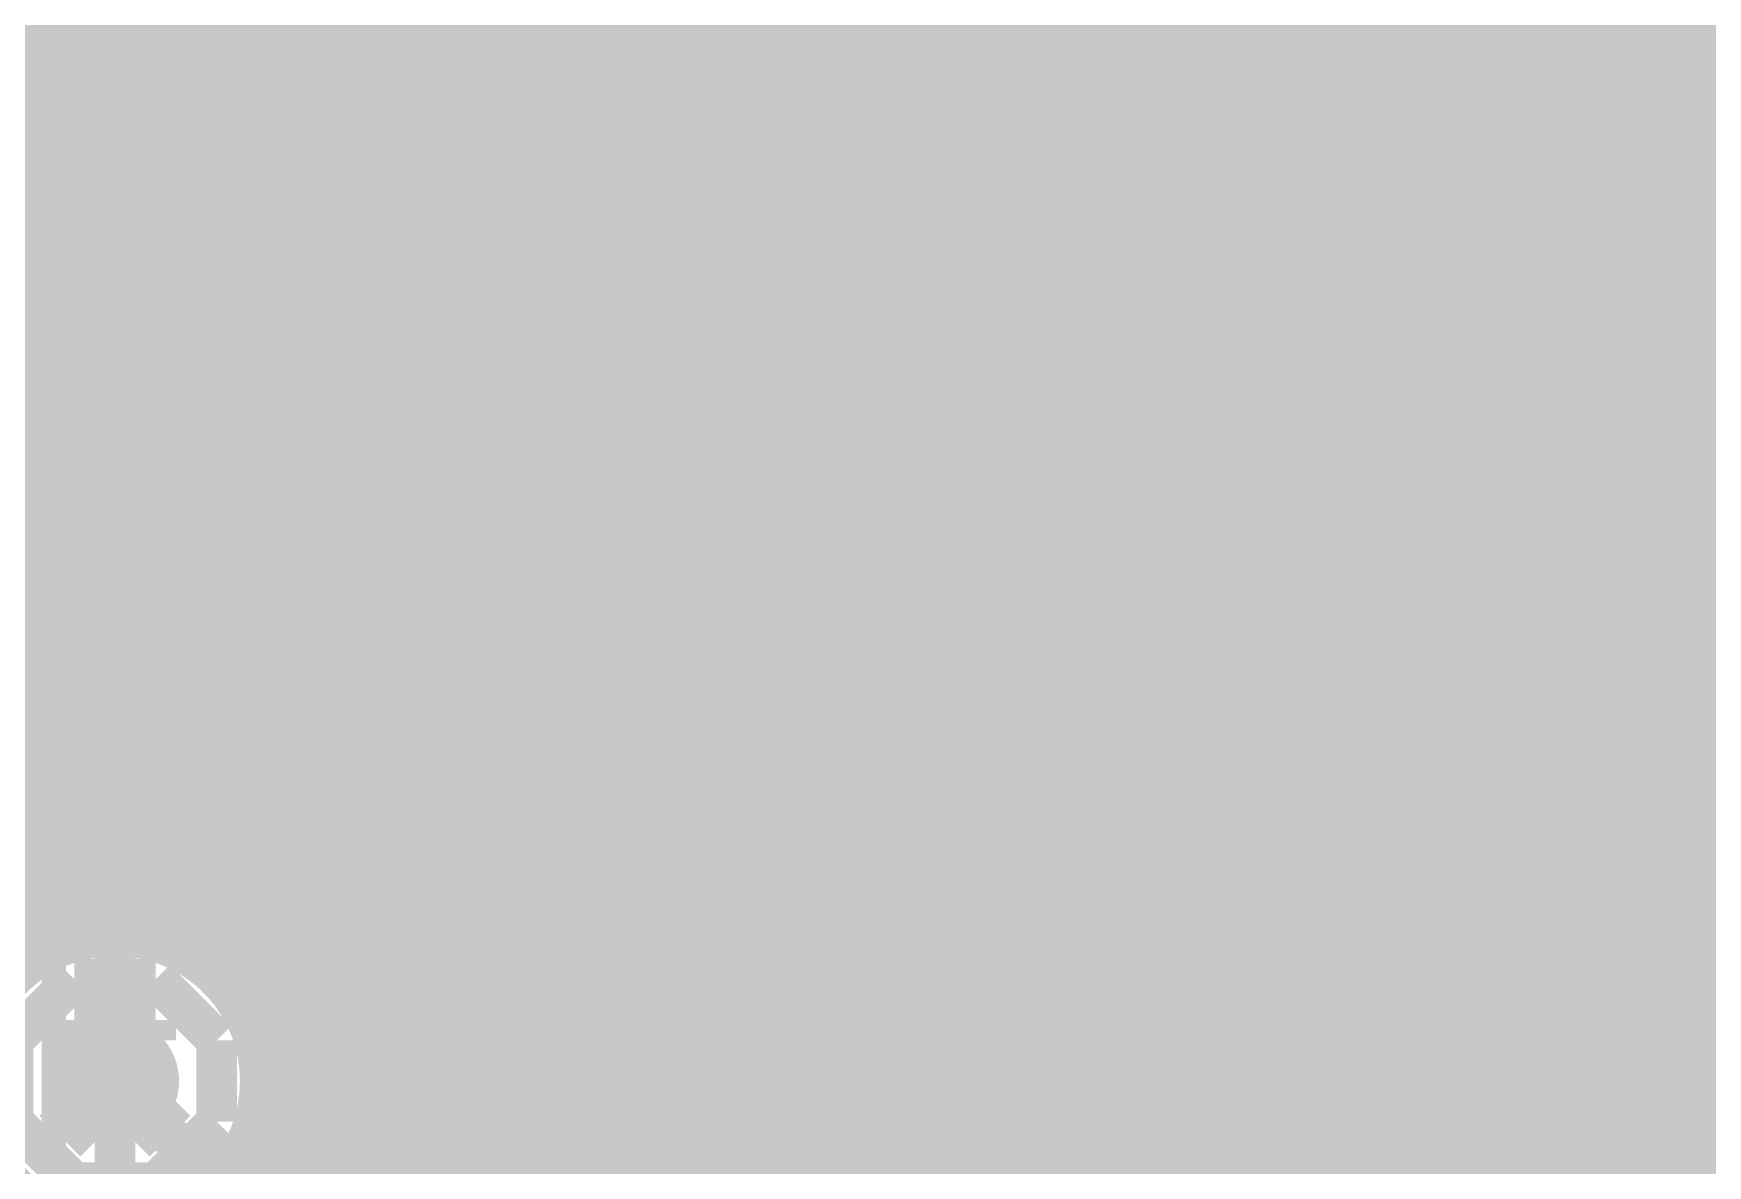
# Model space of a CAD drawing. Extents: x -5 to 157, y -120 to 103.
# Drawn here: x 105.41 to 115.85, y 45.7 to 52.76 of the extents above; entities that cross this region are included whole.
import ezdxf

# ---------------------------------------------------------------- set-up
doc = ezdxf.new("R2010")
doc.units = 0
doc.header["$MEASUREMENT"] = 0
doc.layers.get('0').update_dxf_attribs({"linetype": 'CONTINUOUS'})
for name, color, linetype in [('22-304-2_BOT', 7, 'CONTINUOUS'), ('22-304-2_DRD', 7, 'CONTINUOUS'), ('22-304-2_DRL', 2, 'CONTINUOUS'), ('22-304-2_IN1', 4, 'CONTINUOUS'), ('22-304-2_IN2', 3, 'CONTINUOUS'), ('22-304-2_SMB', 5, 'CONTINUOUS'), ('22-304-2_SPB', 14, 'CONTINUOUS'), ('22-304-2_SSB', 12, 'CONTINUOUS'), ('22-304-2_SST', 11, 'CONTINUOUS'), ('22-304-2_TOP', 13, 'CONTINUOUS'), ('THRUHOLE_TAP', 7, 'CONTINUOUS')]:
    doc.layers.add(name, color=color, linetype=linetype)

# ---------------------------------------------------------------- blocks, each defined once
blk = doc.blocks.new('RECTANGLE_3')
blk.add_solid([(0.4826, 0.4064), (0.4826, -0.4064), (-0.4826, 0.4064), (-0.4826, -0.4064)])
blk = doc.blocks.new('RECTANGLE_31')
blk.add_solid([(0.9017, 0.508), (0.9017, -0.508), (-0.9017, 0.508), (-0.9017, -0.508)])
blk = doc.blocks.new('RECTANGLE_32')
blk.add_solid([(0.44958, 0.65024), (0.44958, -0.65024), (-0.44958, 0.65024), (-0.44958, -0.65024)])
blk = doc.blocks.new('ROUND_39')
at = {"const_width": 0.40005}
blk.add_lwpolyline([(-0.200024, 0, 1), (0.200024, 0, 1)], format="xyb", close=True, dxfattribs=at)
blk = doc.blocks.new('ROUND_88')
at = {"const_width": 0.10033}
blk.add_lwpolyline([(-0.050164, 0, 1), (0.050164, 0, 1)], format="xyb", close=True, dxfattribs=at)
blk = doc.blocks.new('ROUND_42')
at = {"const_width": 0.40005}
blk.add_lwpolyline([(-0.200024, 0, 1), (0.200024, 0, 1)], format="xyb", close=True, dxfattribs=at)
blk = doc.blocks.new('ROUND_80')
at = {"const_width": 0.10033}
blk.add_lwpolyline([(-0.050164, 0, 1), (0.050164, 0, 1)], format="xyb", close=True, dxfattribs=at)

msp = doc.modelspace()

# ---------------------------------------------------------------- linework, layer by layer
at = {"layer": '22-304-2_BOT'}
for points, const_width in [([(105.8672, 61.55944), (105.8672, 47.13478)], 0.254), ([(105.6386, 61.41974), (105.6386, 47.0916)], 0.254), ([(105.41, 61.35624), (105.41, 47.7774)], 0.254), ([(106.0958, 57.83072), (106.0958, 52.65928)], 0.254), ([(106.3244, 57.62752), (106.3244, 52.86248)], 0.254), ([(110.2106, 55.89016), (110.2106, 52.10302)], 0.254), ([(110.4392, 55.87746), (110.4392, 51.87442)], 0.254), ([(110.6678, 55.87746), (110.6678, 46.355)], 0.254), ([(110.8964, 55.87746), (110.8964, 46.355)], 0.254), ([(111.125, 55.87746), (111.125, 47.7774)], 0.254), ([(111.3536, 55.87746), (111.3536, 47.7774)], 0.254), ([(111.5822, 55.34914), (111.5822, 47.7774)], 0.254), ([(111.8108, 55.05704), (111.8108, 47.7774)], 0.254), ([(112.0394, 54.91734), (112.0394, 47.7774)], 0.254), ([(112.268, 54.85384), (112.268, 52.27828)], 0.254), ([(112.4966, 54.8513), (112.4966, 52.7177)], 0.254), ([(110.17758, 53.25364), (110.17758, 52.13604)], 0.254), ([(106.1593, 52.7304), (103.58374, 52.7304)], 0.254), ([(112.5093, 52.7304), (110.17758, 52.7304)], 0.254), ([(117.475, 52.6288), (116.1034, 52.6288), (115.57, 52.0954)], 0.254), ([(105.9942, 52.5018), (103.37546, 52.5018)], 0.254), ([(112.3442, 52.5018), (110.17758, 52.5018)], 0.254), ([(106.807, 52.0954), (107.95, 52.0954)], 0.635), ([(113.157, 52.0954), (114.3, 52.0954)], 0.635), ([(105.91546, 52.2732), (103.1367, 52.2732)], 0.254), ([(112.26546, 52.2732), (110.17758, 52.2732)], 0.254), ([(109.22, 46.7614), (109.982, 46.7614), (109.982, 51.435), (109.3216, 52.0954), (109.22, 52.0954)], 0.254), ([(110.17758, 52.13604), (110.43158, 51.88458)], 0.254), ([(115.57, 52.0954), (115.57, 46.7614)], 0.254), ([(105.90022, 52.0446), (102.86238, 52.0446)], 0.254), ([(112.25022, 52.0446), (110.26902, 52.0446)], 0.254), ([(112.268, 51.91252), (112.268, 47.7774)], 0.254), ([(105.9434, 51.816), (102.5398, 51.816)], 0.254), ([(112.2934, 51.816), (110.49, 51.816)], 0.254), ([(106.05516, 51.5874), (102.15626, 51.5874)], 0.254), ([(112.40516, 51.5874), (110.59922, 51.5874)], 0.254), ([(106.0958, 51.53152), (106.0958, 47.117)], 0.254), ([(112.4966, 51.4731), (112.4966, 47.7774)], 0.254), ([(106.27614, 51.3588), (101.6635, 51.3588)], 0.254), ([(110.617, 51.435), (110.617, 47.7774)], 0.254), ([(112.62614, 51.3588), (110.617, 51.3588)], 0.254), ([(106.3244, 51.32578), (106.3244, 47.03826)], 0.254), ([(112.7252, 51.29784), (112.7252, 47.7774)], 0.254), ([(106.3244, 51.1556), (106.3244, 49.7332)], 0.254), ([(106.99242, 51.1556), (106.3244, 51.1556)], 0.254), ([(106.553, 51.22418), (106.553, 51.1556)], 0.254), ([(106.7816, 51.18862), (106.7816, 51.1556)], 0.254), ([(106.99242, 51.2064), (106.99242, 51.1556)], 0.254), ([(112.9538, 51.21148), (112.9538, 47.7774)], 0.254), ([(113.1824, 51.18862), (113.1824, 47.7774)], 0.254), ([(113.34242, 51.2064), (113.34242, 50.93716)], 0.254), ([(106.3244, 51.1302), (100.94214, 51.1302)], 0.254), ([(113.34242, 51.1302), (110.617, 51.1302)], 0.254), ([(108.3056, 50.93716), (108.3056, 49.7332)], 0.254), ([(108.90758, 50.93716), (108.3056, 50.93716)], 0.254), ([(108.90758, 50.93716), (108.3056, 50.93716)], 0.254), ([(108.3818, 50.93716), (108.3818, 47.7774)], 0.254), ([(108.6104, 50.93716), (108.6104, 47.7774)], 0.254), ([(108.839, 50.93716), (108.839, 47.7774)], 0.254), ([(109.347, 50.93716), (108.90758, 50.93716)], 0.254), ([(109.0676, 50.93716), (109.0676, 47.7774)], 0.254), ([(109.2962, 50.93716), (109.2962, 47.7774)], 0.254), ([(109.347, 50.93716), (109.347, 47.7774)], 0.254), ([(114.61242, 50.93716), (113.34242, 50.93716)], 0.254), ([(113.411, 50.93716), (113.411, 47.7774)], 0.254), ([(113.6396, 50.93716), (113.6396, 47.7774)], 0.254), ([(113.8682, 50.93716), (113.8682, 45.847)], 0.254), ([(114.0968, 50.93716), (114.0968, 45.847)], 0.254), ([(114.3254, 50.93716), (114.3254, 47.7774)], 0.254), ([(114.554, 50.93716), (114.554, 47.7774)], 0.254), ([(114.935, 50.93716), (114.61242, 50.93716)], 0.254), ([(114.7826, 50.93716), (114.7826, 47.7774)], 0.254), ([(114.935, 50.93716), (114.935, 47.7774)], 0.254), ([(106.3244, 50.9016), (54.6481, 50.9016)], 0.254), ([(109.347, 50.9016), (108.3056, 50.9016)], 0.254), ([(114.935, 50.9016), (110.617, 50.9016)], 0.254), ([(106.3244, 50.673), (54.79796, 50.673)], 0.254), ([(109.347, 50.673), (108.3056, 50.673)], 0.254), ([(114.935, 50.673), (110.617, 50.673)], 0.254), ([(106.3244, 50.4444), (54.86908, 50.4444)], 0.254), ([(109.347, 50.4444), (108.3056, 50.4444)], 0.254), ([(114.935, 50.4444), (110.617, 50.4444)], 0.254), ([(106.3879, 50.2412), (107.315, 50.2412)], 0.381), ([(108.2421, 50.2412), (107.315, 50.2412)], 0.381), ([(106.3244, 50.2158), (54.87924, 50.2158)], 0.254), ([(108.458, 50.2412), (107.315, 50.2412)], 0.254), ([(108.458, 50.2412), (107.315, 50.2412)], 0.254), ([(108.458, 50.2412), (107.315, 50.2412)], 0.254), ([(109.347, 50.2158), (108.3056, 50.2158)], 0.254), ([(114.935, 50.2158), (110.617, 50.2158)], 0.254), ([(106.3244, 49.9872), (54.82844, 49.9872)], 0.254), ([(109.347, 49.9872), (108.3056, 49.9872)], 0.254), ([(114.935, 49.9872), (110.617, 49.9872)], 0.254), ([(106.3244, 49.7586), (54.70906, 49.7586)], 0.254), ([(109.347, 49.7586), (108.3056, 49.7586)], 0.254), ([(108.3056, 49.7332), (108.3056, 49.3268)], 0.254), ([(114.935, 49.7586), (110.617, 49.7586)], 0.254), ([(106.3244, 49.53), (54.61, 49.53)], 0.254), ([(109.347, 49.53), (108.3056, 49.53)], 0.254), ([(114.935, 49.53), (110.617, 49.53)], 0.254), ([(106.3244, 49.3014), (54.61, 49.3014)], 0.254), ([(106.3244, 49.3268), (106.3244, 47.9044)], 0.254), ([(108.3056, 49.3268), (108.3056, 47.9044)], 0.254), ([(109.347, 49.3014), (108.3056, 49.3014)], 0.254), ([(114.935, 49.3014), (110.617, 49.3014)], 0.254), ([(106.3244, 49.0728), (54.61, 49.0728)], 0.254), ([(109.347, 49.0728), (108.3056, 49.0728)], 0.254), ([(114.935, 49.0728), (110.617, 49.0728)], 0.254), ([(106.3244, 48.8442), (54.61, 48.8442)], 0.254), ([(109.347, 48.8442), (108.3056, 48.8442)], 0.254), ([(114.935, 48.8442), (110.617, 48.8442)], 0.254), ([(109.22, 46.7614), (107.9246, 46.7614), (107.315, 47.371), (107.315, 48.8188)], 0.254), ([(106.3244, 48.6156), (54.61, 48.6156)], 0.254), ([(109.347, 48.6156), (108.3056, 48.6156)], 0.254), ([(114.935, 48.6156), (110.617, 48.6156)], 0.254), ([(106.3244, 48.387), (54.74462, 48.387)], 0.254), ([(109.347, 48.387), (108.3056, 48.387)], 0.254), ([(114.935, 48.387), (110.617, 48.387)], 0.254), ([(106.3244, 48.1584), (54.97322, 48.1584)], 0.254), ([(109.347, 48.1584), (108.3056, 48.1584)], 0.254), ([(114.935, 48.1584), (110.617, 48.1584)], 0.254), ([(106.3244, 47.9298), (55.20182, 47.9298)], 0.254), ([(106.68, 47.9044), (106.3244, 47.9044)], 0.254), ([(106.553, 47.9044), (106.553, 46.8757)], 0.254), ([(106.68, 47.9044), (106.68, 47.371)], 0.254), ([(108.3056, 47.9044), (107.95, 47.9044)], 0.254), ([(107.95, 47.9044), (107.95, 47.7774)], 0.254), ([(108.1532, 47.9044), (108.1532, 47.7774)], 0.254), ([(109.347, 47.9298), (108.3056, 47.9298)], 0.254), ([(114.935, 47.9298), (110.617, 47.9298)], 0.254), ([(105.5497, 47.7774), (102.7303, 47.7774)], 0.254), ([(105.5497, 47.7774), (105.5497, 47.05604)], 0.254), ([(106.68, 47.7012), (105.5497, 47.7012)], 0.254), ([(109.347, 47.7774), (107.95, 47.7774)], 0.254), ([(110.6297, 47.7774), (110.6297, 46.355)], 0.254), ([(110.9853, 47.7012), (110.6297, 47.7012)], 0.254), ([(113.8047, 47.7774), (110.9853, 47.7774)], 0.254), ([(110.9853, 47.7774), (110.9853, 46.355)], 0.254), ([(113.8047, 47.7774), (113.8047, 45.847)], 0.254), ([(114.1603, 47.7012), (113.8047, 47.7012)], 0.254), ([(114.1603, 47.7774), (114.1603, 45.847)], 0.254), ([(114.935, 47.7774), (114.1603, 47.7774)], 0.254), ([(106.68, 47.4726), (105.5497, 47.4726)], 0.254), ([(110.9853, 47.4726), (110.6297, 47.4726)], 0.254), ([(114.1603, 47.4726), (113.8047, 47.4726)], 0.254), ([(106.6927, 47.244), (105.5497, 47.244)], 0.254), ([(110.9853, 47.244), (110.6297, 47.244)], 0.254), ([(114.1603, 47.244), (113.8047, 47.244)], 0.254), ([(106.78922, 47.0154), (106.37012, 47.0154)], 0.254), ([(106.7816, 47.02556), (106.7816, 46.5074)], 0.254), ([(110.9853, 47.0154), (110.6297, 47.0154)], 0.254), ([(114.1603, 47.0154), (113.8047, 47.0154)], 0.254), ([(106.8705, 46.91888), (107.43184, 46.355)], 0.254), ([(112.395, 46.7614), (112.395, 46.355), (111.76, 45.72), (106.426, 45.72), (105.918, 46.228)], 0.254), ([(107.00004, 46.7868), (106.63174, 46.7868)], 0.254), ([(107.0102, 46.77664), (107.0102, 46.355)], 0.254), ([(110.9853, 46.7868), (110.6297, 46.7868)], 0.254), ([(114.1603, 46.7868), (113.8047, 46.7868)], 0.254), ([(107.22864, 46.5582), (106.76382, 46.5582)], 0.254), ([(107.2388, 46.54804), (107.2388, 46.355)], 0.254), ([(110.9853, 46.5582), (110.6297, 46.5582)], 0.254), ([(114.1603, 46.5582), (113.8047, 46.5582)], 0.254), ([(107.43184, 46.355), (106.81716, 46.355)], 0.254), ([(110.9853, 46.355), (110.6297, 46.355)], 0.254), ([(114.1603, 46.3296), (113.8047, 46.3296)], 0.254), ([(114.1603, 46.101), (113.8047, 46.101)], 0.254), ([(114.1603, 45.8724), (113.8047, 45.8724)], 0.254), ([(114.1603, 45.847), (113.8047, 45.847)], 0.254)]:
    msp.add_lwpolyline(points, dxfattribs=dict(at, const_width=const_width))
at = {"layer": '22-304-2_BOT', "const_width": 0.254}
for points in [[(106.807, 53.00218, 0.4142136), (105.90022, 52.0954)], [(113.157, 53.00218, 0.4142136), (112.25022, 52.0954)], [(105.90022, 52.0954, 0.4142136), (106.807, 51.18862)], [(112.25022, 52.0954, 0.4142136), (113.157, 51.18862)], [(110.617, 51.435, 0.1989124), (110.43101, 51.88401)], [(106.807, 51.18862, 0.051451), (106.99214, 51.20772)], [(113.157, 51.18862, 0.051451), (113.34214, 51.20772)], [(106.68, 47.371, 0.1989124), (106.86599, 46.92199)], [(106.68, 47.371, 0.1989124), (106.86599, 46.92199)], [(105.918, 47.13478, 0.1050111), (105.54948, 47.05652)], [(106.81716, 46.355, 0.3736889), (105.918, 47.13732)]]:
    msp.add_lwpolyline(points, format="xyb", dxfattribs=at)
at = {"layer": '22-304-2_DRD', "const_width": 0.254}
for points in [[(106.553, 52.7304), (106.172, 52.3494)], [(107.061, 52.7304), (106.553, 52.7304)], [(107.442, 52.3494), (107.061, 52.7304)], [(112.903, 52.7304), (112.522, 52.3494)], [(113.411, 52.7304), (112.903, 52.7304)], [(113.792, 52.3494), (113.411, 52.7304)], [(106.553, 52.4764), (106.553, 52.3494)], [(106.68, 52.4764), (106.553, 52.4764)], [(106.68, 52.3494), (106.68, 52.4764)], [(106.934, 52.4764), (106.934, 52.3494)], [(107.061, 52.4764), (106.934, 52.4764)], [(107.061, 52.3494), (107.061, 52.4764)], [(112.903, 52.4764), (112.903, 52.3494)], [(113.03, 52.4764), (112.903, 52.4764)], [(113.03, 52.3494), (113.03, 52.4764)], [(113.284, 52.4764), (113.284, 52.3494)], [(113.411, 52.4764), (113.284, 52.4764)], [(113.411, 52.3494), (113.411, 52.4764)], [(106.172, 52.3494), (106.172, 51.8414)], [(106.553, 52.3494), (106.68, 52.3494)], [(106.934, 52.3494), (107.061, 52.3494)], [(107.442, 51.8414), (107.442, 52.3494)], [(112.522, 52.3494), (112.522, 51.8414)], [(112.903, 52.3494), (113.03, 52.3494)], [(113.284, 52.3494), (113.411, 52.3494)], [(113.792, 51.8414), (113.792, 52.3494)], [(106.68, 51.7144), (106.426, 51.9684)], [(107.188, 51.9684), (106.934, 51.7144)], [(113.03, 51.7144), (112.776, 51.9684)], [(113.538, 51.9684), (113.284, 51.7144)], [(106.172, 51.8414), (106.553, 51.4604)], [(107.061, 51.4604), (107.442, 51.8414)], [(112.522, 51.8414), (112.903, 51.4604)], [(113.411, 51.4604), (113.792, 51.8414)], [(106.934, 51.7144), (106.68, 51.7144)], [(113.284, 51.7144), (113.03, 51.7144)], [(106.553, 51.4604), (107.061, 51.4604)], [(112.903, 51.4604), (113.411, 51.4604)], [(108.204, 50.8762), (107.823, 50.4952)], [(108.204, 50.8762), (107.823, 50.4952)], [(108.204, 50.8762), (107.823, 50.4952)], [(108.712, 50.8762), (108.204, 50.8762)], [(108.712, 50.8762), (108.204, 50.8762)], [(108.712, 50.8762), (108.204, 50.8762)], [(109.093, 50.4952), (108.712, 50.8762)], [(109.093, 50.4952), (108.712, 50.8762)], [(109.093, 50.4952), (108.712, 50.8762)], [(108.204, 50.6222), (108.204, 50.4952)], [(108.331, 50.6222), (108.204, 50.6222)], [(108.204, 50.6222), (108.204, 50.4952)], [(108.331, 50.6222), (108.204, 50.6222)], [(108.204, 50.6222), (108.204, 50.4952)], [(108.331, 50.6222), (108.204, 50.6222)], [(108.331, 50.4952), (108.331, 50.6222)], [(108.331, 50.4952), (108.331, 50.6222)], [(108.331, 50.4952), (108.331, 50.6222)], [(108.585, 50.6222), (108.585, 50.4952)], [(108.712, 50.6222), (108.585, 50.6222)], [(108.585, 50.6222), (108.585, 50.4952)], [(108.712, 50.6222), (108.585, 50.6222)], [(108.585, 50.6222), (108.585, 50.4952)], [(108.712, 50.6222), (108.585, 50.6222)], [(108.712, 50.4952), (108.712, 50.6222)], [(108.712, 50.4952), (108.712, 50.6222)], [(108.712, 50.4952), (108.712, 50.6222)], [(107.823, 50.4952), (107.823, 49.9872)], [(107.823, 50.4952), (107.823, 49.9872)], [(107.823, 50.4952), (107.823, 49.9872)], [(108.204, 50.4952), (108.331, 50.4952)], [(108.204, 50.4952), (108.331, 50.4952)], [(108.204, 50.4952), (108.331, 50.4952)], [(108.585, 50.4952), (108.712, 50.4952)], [(108.585, 50.4952), (108.712, 50.4952)], [(108.585, 50.4952), (108.712, 50.4952)], [(109.093, 49.9872), (109.093, 50.4952)], [(109.093, 49.9872), (109.093, 50.4952)], [(109.093, 49.9872), (109.093, 50.4952)], [(108.331, 49.8602), (108.077, 50.1142)], [(108.331, 49.8602), (108.077, 50.1142)], [(108.331, 49.8602), (108.077, 50.1142)], [(108.839, 50.1142), (108.585, 49.8602)], [(108.839, 50.1142), (108.585, 49.8602)], [(108.839, 50.1142), (108.585, 49.8602)], [(107.823, 49.9872), (108.204, 49.6062)], [(107.823, 49.9872), (108.204, 49.6062)], [(107.823, 49.9872), (108.204, 49.6062)], [(108.712, 49.6062), (109.093, 49.9872)], [(108.712, 49.6062), (109.093, 49.9872)], [(108.712, 49.6062), (109.093, 49.9872)], [(108.585, 49.8602), (108.331, 49.8602)], [(108.585, 49.8602), (108.331, 49.8602)], [(108.585, 49.8602), (108.331, 49.8602)], [(108.204, 49.6062), (108.712, 49.6062)], [(108.204, 49.6062), (108.712, 49.6062)], [(108.204, 49.6062), (108.712, 49.6062)], [(105.664, 46.863), (105.283, 46.482)], [(106.172, 46.863), (105.664, 46.863)], [(106.553, 46.482), (106.172, 46.863)], [(105.664, 46.609), (105.664, 46.482)], [(105.791, 46.609), (105.664, 46.609)], [(105.791, 46.482), (105.791, 46.609)], [(106.045, 46.609), (106.045, 46.482)], [(106.172, 46.609), (106.045, 46.609)], [(106.172, 46.482), (106.172, 46.609)], [(105.283, 46.482), (105.283, 45.974)], [(105.664, 46.482), (105.791, 46.482)], [(106.045, 46.482), (106.172, 46.482)], [(106.553, 45.974), (106.553, 46.482)], [(105.791, 45.847), (105.537, 46.101)], [(106.299, 46.101), (106.045, 45.847)], [(105.283, 45.974), (105.664, 45.593)], [(106.172, 45.593), (106.553, 45.974)], [(106.045, 45.847), (105.791, 45.847)], [(105.664, 45.593), (106.172, 45.593)]]:
    msp.add_lwpolyline(points, dxfattribs=at)
at = {"layer": '22-304-2_IN1', "const_width": 0.254}
for points in [[(105.3084, 64.643), (105.3084, 46.9011)], [(105.537, 64.643), (105.537, 47.05096)], [(105.7656, 64.643), (105.7656, 47.12208)], [(105.9942, 64.643), (105.9942, 47.13224)], [(106.2228, 64.643), (106.2228, 47.08144)], [(106.4514, 64.643), (106.4514, 46.96206)], [(106.68, 64.643), (106.68, 46.72076)], [(106.9086, 64.643), (106.9086, 43.88612)], [(107.1372, 64.643), (107.1372, 44.14774)], [(107.3658, 64.643), (107.3658, 44.27982)], [(107.5944, 64.643), (107.5944, 50.5206)], [(107.823, 64.643), (107.823, 50.8889)], [(108.0516, 64.643), (108.0516, 51.05146)], [(108.2802, 64.643), (108.2802, 51.1302)], [(108.5088, 64.643), (108.5088, 51.14798)], [(108.7374, 62.5856), (108.7374, 51.1048)], [(112.1664, 62.5856), (112.1664, 42.8117)], [(112.395, 62.357), (112.395, 42.80916)], [(108.966, 62.2173), (108.966, 50.99304)], [(110.109, 62.11316), (110.109, 33.782)], [(112.6236, 62.1284), (112.6236, 42.74566)], [(109.1946, 62.0522), (109.1946, 50.77206)], [(109.8804, 62.0014), (109.8804, 33.782)], [(109.4232, 61.97346), (109.4232, 33.782)], [(109.6518, 61.95822), (109.6518, 33.782)], [(112.8522, 61.8998), (112.8522, 42.60342)], [(113.0808, 61.6712), (113.0808, 42.31386)], [(113.3094, 61.4426), (113.3094, 37.20084)], [(113.538, 61.214), (113.538, 37.22878)], [(113.7666, 60.9854), (113.7666, 37.20084)], [(113.9952, 60.7568), (113.9952, 37.10686)], [(114.2238, 60.5282), (114.2238, 36.91636)], [(114.4524, 60.2996), (114.4524, 33.782)], [(114.681, 60.071), (114.681, 42.40276)], [(110.3376, 59.61888), (110.3376, 36.85286)], [(111.9378, 59.66714), (111.9378, 42.75582)], [(110.5662, 59.35472), (110.5662, 37.07384)], [(111.7092, 59.37504), (111.7092, 42.62374)], [(110.7948, 59.22518), (110.7948, 37.1856)], [(111.4806, 59.23534), (111.4806, 42.36212)], [(111.0234, 59.1693), (111.0234, 37.22878)], [(111.252, 59.17184), (111.252, 37.211)], [(114.9096, 54.91988), (114.9096, 42.64406)], [(115.1382, 54.65572), (115.1382, 42.76344)], [(115.3668, 54.52618), (115.3668, 42.81424)], [(115.5954, 54.4703), (115.5954, 42.80408)], [(115.824, 54.47284), (115.824, 42.73296)], [(133.24078, 52.8574), (101.3587, 52.8574)], [(133.82752, 52.6288), (100.77196, 52.6288)], [(138.684, 52.4002), (43.34256, 52.4002)], [(138.684, 52.1716), (43.1673, 52.1716)], [(138.684, 51.943), (42.72788, 51.943)], [(138.684, 51.7144), (33.55086, 51.7144)], [(138.684, 51.4858), (48.32858, 51.4858)], [(138.684, 51.2572), (48.7807, 51.2572)], [(108.00588, 51.0286), (54.50586, 51.0286)], [(138.684, 51.0286), (108.91012, 51.0286)], [(107.74172, 50.8), (54.72684, 50.8)], [(138.684, 50.8), (109.17174, 50.8)], [(107.61218, 50.5714), (54.8386, 50.5714)], [(138.684, 50.5714), (109.30382, 50.5714)], [(107.5563, 50.3428), (54.88178, 50.3428)], [(138.684, 50.3428), (109.3597, 50.3428)], [(107.55884, 50.1142), (54.864, 50.1142)], [(138.684, 50.1142), (109.35716, 50.1142)], [(107.62234, 49.8856), (54.78526, 49.8856)], [(107.5944, 49.9618), (107.5944, 44.3357)], [(138.684, 49.8856), (109.29366, 49.8856)], [(109.1946, 49.71034), (109.1946, 33.782)], [(107.76204, 49.657), (54.6227, 49.657)], [(107.823, 49.5935), (107.823, 44.33316)], [(138.684, 49.657), (109.15142, 49.657)], [(108.966, 49.48936), (108.966, 33.782)], [(108.05414, 49.4284), (54.2544, 49.4284)], [(108.0516, 49.4284), (108.0516, 44.26966)], [(108.7374, 49.3776), (108.7374, 33.782)], [(138.684, 49.4284), (108.86186, 49.4284)], [(108.2802, 49.34966), (108.2802, 44.12742)], [(108.5088, 49.33442), (108.5088, 43.83786)], [(138.684, 49.1998), (48.84928, 49.1998)], [(128.72212, 48.9712), (49.04994, 48.9712)], [(128.51638, 48.7426), (49.17186, 48.7426)], [(128.41478, 48.514), (49.24298, 48.514)], [(128.37922, 48.2854), (49.27092, 48.2854)], [(128.40208, 48.0568), (49.25568, 48.0568)], [(128.48844, 47.8282), (49.1998, 47.8282)], [(128.6637, 47.5996), (94.32798, 47.5996)], [(129.10312, 47.371), (94.6531, 47.371)], [(132.0927, 47.1424), (94.80296, 47.1424)], [(105.32364, 46.9138), (94.87408, 46.9138)], [(131.91744, 46.9138), (106.51236, 46.9138)], [(131.83108, 46.6852), (106.70286, 46.6852)], [(131.80822, 46.4566), (106.79684, 46.4566)], [(131.84378, 46.228), (106.82478, 46.228)], [(131.94538, 45.9994), (106.79684, 45.9994)], [(106.68, 45.73524), (106.68, 33.782)], [(132.15112, 45.7708), (106.70286, 45.7708)]]:
    msp.add_lwpolyline(points, dxfattribs=at)
for points in [[(108.458, 51.14798, 0.4142136), (107.55122, 50.2412)], [(109.36478, 50.2412, 0.4142136), (108.458, 51.14798)], [(107.55122, 50.2412, 0.4142136), (108.458, 49.33442)], [(108.458, 49.33442, 0.4142136), (109.36478, 50.2412)], [(105.918, 47.13478, 0.4142136), (105.01122, 46.228)], [(106.82478, 46.228, 0.4142136), (105.918, 47.13478)], [(105.01122, 46.228, 0.4142136), (105.918, 45.32122)], [(105.918, 45.32122, 0.4142136), (106.82478, 46.228)]]:
    msp.add_lwpolyline(points, format="xyb", dxfattribs=at)
at = {"layer": '22-304-2_IN2'}
for points, const_width in [([(113.8682, 61.1378), (113.8682, 52.83454)], 0.254), ([(114.0968, 60.9092), (114.0968, 52.50688)], 0.254), ([(114.3254, 60.6806), (114.3254, 50.15738)], 0.254), ([(114.554, 60.452), (114.554, 50.15738)], 0.254), ([(111.3536, 59.07024), (111.3536, 52.35448)], 0.254), ([(111.125, 59.04484), (111.125, 52.58308)], 0.254), ([(106.82224, 56.88584), (113.55324, 50.15738)], 0.254), ([(134.80034, 55.99938), (132.19938, 55.99938), (125.095, 48.895), (113.03, 48.895), (105.92562, 55.99938), (99.79914, 55.99938)], 1.27), ([(110.8964, 56.30164), (110.8964, 52.81168)], 0.254), ([(111.5822, 55.12562), (111.5822, 52.12588)], 0.254), ([(111.8108, 54.90972), (111.8108, 51.89728)], 0.254), ([(114.7826, 54.90464), (114.7826, 50.15738)], 0.254), ([(112.0394, 54.79034), (112.0394, 51.66868)], 0.254), ([(105.41, 54.72938), (105.41, 47.11954)], 0.254), ([(112.268, 54.73446), (112.268, 52.60848)], 0.254), ([(112.4966, 54.73192), (112.4966, 52.88026)], 0.254), ([(115.0112, 54.60746), (115.0112, 50.15738)], 0.254), ([(105.6386, 54.50078), (105.6386, 47.21606)], 0.254), ([(115.2398, 54.45252), (115.2398, 50.15738)], 0.254), ([(115.4684, 54.37124), (115.4684, 50.15738)], 0.254), ([(115.9256, 54.37124), (115.9256, 50.15738)], 0.254), ([(105.8672, 54.27218), (105.8672, 52.50688)], 0.254), ([(115.697, 54.34584), (115.697, 50.15738)], 0.254), ([(106.0958, 54.04358), (106.0958, 52.83454)], 0.254), ([(105.99928, 52.7304), (101.36886, 52.7304)], 0.254), ([(112.34928, 52.7304), (110.97768, 52.7304)], 0.254), ([(122.89282, 52.7304), (113.96218, 52.7304)], 0.254), ([(105.86466, 52.5018), (100.75672, 52.5018)], 0.254), ([(112.21466, 52.5018), (111.20628, 52.5018)], 0.254), ([(122.75566, 52.5018), (114.09934, 52.5018)], 0.254), ([(107.80522, 52.3367), (112.13084, 48.00854)], 0.254), ([(105.79608, 52.2732), (34.03092, 52.2732)], 0.254), ([(107.86618, 52.2732), (107.81792, 52.2732)], 0.254), ([(107.9246, 52.21478), (107.9246, 44.43476)], 0.254), ([(112.14608, 52.2732), (111.43488, 52.2732)], 0.254), ([(122.68708, 52.2732), (114.16792, 52.2732)], 0.254), ([(105.78084, 52.0446), (33.96234, 52.0446)], 0.254), ([(108.09478, 52.0446), (107.83062, 52.0446)], 0.254), ([(108.1532, 51.98618), (108.1532, 44.35348)], 0.254), ([(112.13084, 52.0446), (111.66348, 52.0446)], 0.254), ([(122.67184, 52.0446), (114.18062, 52.0446)], 0.254), ([(105.81894, 51.816), (33.82518, 51.816)], 0.254), ([(108.32338, 51.816), (107.79506, 51.816)], 0.254), ([(112.16894, 51.816), (111.89208, 51.816)], 0.254), ([(122.70994, 51.816), (114.14506, 51.816)], 0.254), ([(105.8672, 51.68392), (105.8672, 47.25162)], 0.254), ([(108.3818, 51.75758), (108.3818, 44.196)], 0.254), ([(114.0968, 51.68392), (114.0968, 50.15738)], 0.254), ([(105.91546, 51.5874), (48.40224, 51.5874)], 0.254), ([(107.696, 51.58232), (107.696, 44.46016)], 0.254), ([(108.55198, 51.5874), (107.69854, 51.5874)], 0.254), ([(112.26546, 51.5874), (112.12068, 51.5874)], 0.254), ([(112.268, 51.58232), (112.268, 51.44008)], 0.254), ([(122.80646, 51.5874), (114.04854, 51.5874)], 0.254), ([(108.6104, 51.52898), (108.6104, 43.89882)], 0.254), ([(106.09326, 51.3588), (48.8442, 51.3588)], 0.254), ([(106.0958, 51.35626), (106.0958, 47.23892)], 0.254), ([(108.78058, 51.3588), (107.52074, 51.3588)], 0.254), ([(112.44326, 51.3588), (112.34928, 51.3588)], 0.254), ([(113.8682, 51.35626), (113.8682, 50.15738)], 0.254), ([(122.98172, 51.3588), (113.87074, 51.3588)], 0.254), ([(107.4674, 51.31054), (107.4674, 44.43476)], 0.254), ([(108.839, 51.30038), (108.839, 2.27584)], 0.254), ([(112.4966, 51.31054), (112.4966, 51.21148)], 0.254), ([(106.3244, 51.18862), (106.3244, 47.17034)], 0.254), ([(107.2388, 51.16322), (107.2388, 44.35348)], 0.254), ([(112.7252, 51.16322), (112.7252, 50.98288)], 0.254), ([(113.6396, 51.18862), (113.6396, 50.15738)], 0.254), ([(106.45902, 51.1302), (54.56682, 51.1302)], 0.254), ([(106.553, 51.09972), (106.553, 47.03318)], 0.254), ([(106.7816, 51.06924), (106.7816, 46.78172)], 0.254), ([(107.0102, 51.08956), (107.0102, 44.196)], 0.254), ([(109.00918, 51.1302), (107.15498, 51.1302)], 0.254), ([(109.0676, 51.07178), (109.0676, 2.07518)], 0.254), ([(112.80902, 51.1302), (112.57788, 51.1302)], 0.254), ([(112.9538, 51.08956), (112.9538, 50.75428)], 0.254), ([(113.1824, 51.06924), (113.1824, 50.52568)], 0.254), ([(113.411, 51.09972), (113.411, 50.29708)], 0.254), ([(123.34748, 51.1302), (113.50498, 51.1302)], 0.254), ([(109.23778, 50.9016), (54.8005, 50.9016)], 0.254), ([(109.2962, 50.84318), (109.2962, 2.17932)], 0.254), ([(125.31598, 50.9016), (112.80648, 50.9016)], 0.254), ([(109.46638, 50.673), (54.9275, 50.673)], 0.254), ([(109.5248, 50.61458), (109.5248, 2.24282)], 0.254), ([(125.08738, 50.673), (113.03508, 50.673)], 0.254), ([(109.69498, 50.4444), (54.98846, 50.4444)], 0.254), ([(124.85878, 50.4444), (113.26368, 50.4444)], 0.254), ([(109.7534, 50.38598), (109.7534, 2.2733)], 0.254), ([(109.92358, 50.2158), (54.99862, 50.2158)], 0.254), ([(124.63018, 50.2158), (113.49228, 50.2158)], 0.254), ([(109.982, 50.15738), (109.982, 2.2733)], 0.254), ([(124.57176, 50.15738), (113.55324, 50.15738)], 0.254), ([(110.15218, 49.9872), (54.95544, 49.9872)], 0.254), ([(110.2106, 49.92878), (110.2106, 2.23774)], 0.254), ([(110.38078, 49.7586), (54.8513, 49.7586)], 0.254), ([(110.4392, 49.70018), (110.4392, 2.16916)], 0.254), ([(110.60938, 49.53), (54.6608, 49.53)], 0.254), ([(110.6678, 49.47158), (110.6678, 2.06248)], 0.254), ([(110.83798, 49.3014), (54.2417, 49.3014)], 0.254), ([(110.8964, 49.24298), (110.8964, 1.905)], 0.254), ([(111.06658, 49.0728), (49.12106, 49.0728)], 0.254), ([(111.125, 49.01438), (111.125, 1.6764)], 0.254), ([(111.29518, 48.8442), (49.25822, 48.8442)], 0.254), ([(111.3536, 48.78578), (111.3536, 42.37482)], 0.254), ([(111.52378, 48.6156), (49.3395, 48.6156)], 0.254), ([(111.5822, 48.55718), (111.5822, 42.672)], 0.254), ([(111.75238, 48.387), (49.38268, 48.387)], 0.254), ([(111.8108, 48.32858), (111.8108, 42.82948)], 0.254), ([(111.98098, 48.1584), (49.38522, 48.1584)], 0.254), ([(112.0394, 48.09998), (112.0394, 42.91076)], 0.254), ([(112.2172, 47.9298), (81.98612, 47.9298)], 0.254), ([(112.268, 47.88916), (112.268, 42.93616)], 0.254), ([(112.62106, 47.7012), (94.39148, 47.7012)], 0.254), ([(112.4966, 47.752), (112.4966, 42.91076)], 0.254), ([(112.7252, 47.67072), (112.7252, 42.82948)], 0.254), ([(112.9538, 47.63516), (112.9538, 42.672)], 0.254), ([(125.095, 47.63262), (113.03, 47.63262)], 0.254), ([(113.1824, 47.63262), (113.1824, 42.37482)], 0.254), ([(113.411, 47.63262), (113.411, 37.34054)], 0.254), ([(113.6396, 47.63262), (113.6396, 37.34308)], 0.254), ([(113.8682, 47.63262), (113.8682, 37.29228)], 0.254), ([(114.0968, 47.63262), (114.0968, 37.18306)], 0.254), ([(114.3254, 47.63262), (114.3254, 36.97986)], 0.254), ([(114.554, 47.63262), (114.554, 42.42308)], 0.254), ([(114.7826, 47.63262), (114.7826, 42.69486)], 0.254), ([(115.0112, 47.63262), (115.0112, 42.83964)], 0.254), ([(115.2398, 47.63262), (115.2398, 42.91584)], 0.254), ([(115.4684, 47.63262), (115.4684, 42.93616)], 0.254), ([(115.697, 47.63262), (115.697, 42.90314)], 0.254), ([(115.9256, 47.63262), (115.9256, 42.81424)], 0.254), ([(126.8095, 47.4726), (94.71914, 47.4726)], 0.254), ([(105.77322, 47.244), (94.88424, 47.244)], 0.254), ([(126.6825, 47.244), (106.06278, 47.244)], 0.254), ([(126.619, 47.0154), (106.57586, 47.0154)], 0.254), ([(126.61138, 46.7868), (106.77906, 46.7868)], 0.254), ([(126.65456, 46.5582), (106.88828, 46.5582)], 0.254), ([(126.7587, 46.3296), (106.93908, 46.3296)], 0.254), ([(126.94666, 46.101), (106.93654, 46.101)], 0.254), ([(127.36576, 45.8724), (106.88066, 45.8724)], 0.254), ([(137.16762, 45.6438), (106.76128, 45.6438)], 0.254), ([(106.7816, 45.67428), (106.7816, 43.89882)], 0.254)]:
    msp.add_lwpolyline(points, dxfattribs=dict(at, const_width=const_width))
at = {"layer": '22-304-2_IN2', "const_width": 0.254}
for points in [[(106.807, 53.12156, 0.4142136), (105.78084, 52.0954)], [(113.157, 53.12156, 0.4142136), (112.13084, 52.0954)], [(114.18316, 52.0954, 0.4142136), (113.157, 53.12156)], [(107.83316, 52.0954, 0.0593643), (107.80443, 52.33651)], [(105.78084, 52.0954, 0.4142136), (106.807, 51.06924)], [(106.807, 51.06924, 0.4142136), (107.83316, 52.0954)], [(112.13084, 52.0954, 0.4142136), (113.157, 51.06924)], [(113.157, 51.06924, 0.4142136), (114.18316, 52.0954)], [(112.13846, 48.00346, 0.1989124), (113.03, 47.63417)], [(112.13846, 48.00346, 0.1989124), (113.03, 47.63417)], [(105.918, 47.25416, 0.4142136), (104.89184, 46.228)], [(106.94416, 46.228, 0.4142136), (105.918, 47.25416)], [(104.89184, 46.228, 0.4142136), (105.918, 45.20184)], [(105.918, 45.20184, 0.4142136), (106.94416, 46.228)]]:
    msp.add_lwpolyline(points, format="xyb", dxfattribs=at)
at = {"layer": '22-304-2_SSB', "const_width": 0.1524}
for points in [[(107.76458, 52.7177), (106.74858, 52.3621), (106.74858, 52.83708)], [(107.76458, 51.82108), (107.5944, 51.94046), (107.42676, 51.99888), (107.0864, 51.99888), (106.91876, 51.94046), (106.74858, 51.82108), (106.74858, 51.7017), (106.91876, 51.58486), (107.0864, 51.5239), (107.42676, 51.5239), (107.5944, 51.58486), (107.76458, 51.7017), (107.76458, 51.82108)], [(106.4895, 48.0695), (106.4895, 50.9905), (108.1278, 50.9905), (108.1278, 48.0695), (106.4895, 48.0695)], [(114.39144, 50.91176), (114.39144, 50.67554)], [(107.91444, 50.47996), (108.08462, 50.36058), (108.25226, 50.30216), (108.59262, 50.30216), (108.76026, 50.36058), (108.93044, 50.47996), (108.93044, 50.59934), (108.76026, 50.71618), (108.59262, 50.77714), (108.25226, 50.77714), (108.08462, 50.71618), (107.91444, 50.59934), (107.91444, 50.47996)], [(114.39144, 50.79238), (115.40744, 50.79238), (115.23726, 50.67554)], [(114.56162, 49.71796), (114.39144, 49.83734), (114.39144, 50.07356), (114.56162, 50.19294), (114.72926, 50.19294), (115.06962, 49.95418), (115.40744, 50.19294), (115.40744, 49.71796)], [(108.08462, 49.46396), (107.91444, 49.58334), (107.91444, 49.81956), (108.08462, 49.93894), (108.25226, 49.93894), (108.59262, 49.70018), (108.93044, 49.93894), (108.93044, 49.46396)], [(115.40744, 49.35474), (114.56162, 49.35474), (114.39144, 49.29378), (114.39144, 48.93818), (114.56162, 48.87976), (115.40744, 48.87976)], [(108.93044, 49.10074), (108.08462, 49.10074), (107.91444, 49.03978), (107.91444, 48.68418), (108.08462, 48.62576), (108.93044, 48.62576)], [(102.743, 42.418), (105.537, 42.418), (105.537, 47.752), (102.743, 47.752), (102.743, 42.418)], [(107.823, 42.418), (110.617, 42.418), (110.617, 47.752), (107.823, 47.752), (107.823, 42.418)], [(110.998, 42.418), (113.792, 42.418), (113.792, 47.752), (110.998, 47.752), (110.998, 42.418)], [(114.173, 42.418), (116.967, 42.418), (116.967, 47.752), (114.173, 47.752), (114.173, 42.418)]]:
    msp.add_lwpolyline(points, dxfattribs=at)
at = {"layer": '22-304-2_SST', "const_width": 0.254}
msp.add_lwpolyline([(108.30052, 44.80052), (108.30052, 46.07052), (108.0897, 45.8597)], dxfattribs=at)
at = {"layer": '22-304-2_TOP', "const_width": 0.254}
for points in [[(107.9246, 67.0814), (107.9246, 47.48022)], [(108.1532, 66.8528), (108.1532, 47.70882)], [(108.3818, 66.6242), (108.3818, 47.93742)], [(108.6104, 66.3956), (108.6104, 48.16602)], [(108.839, 62.37224), (108.839, 48.39462)], [(105.918, 46.228), (105.918, 57.912), (102.87, 60.96), (102.87, 62.2554)], [(109.0676, 62.13094), (109.0676, 48.62322)], [(105.537, 35.56), (105.537, 44.196), (111.125, 49.784), (111.125, 60.071)], [(113.6396, 59.45124), (113.6396, 52.86248)], [(113.8682, 59.22264), (113.8682, 52.65928)], [(114.0968, 58.99404), (114.0968, 46.1772)], [(107.696, 58.21172), (107.696, 52.27828)], [(107.4674, 57.7723), (107.4674, 52.7177)], [(105.283, 57.64784), (105.283, 46.8757)], [(109.2962, 56.17464), (109.2962, 48.85182)], [(109.5248, 55.98414), (109.5248, 49.08042)], [(110.4392, 55.98414), (110.4392, 49.99482)], [(110.49, 56.01716), (110.49, 50.04562)], [(114.3254, 55.9562), (114.3254, 46.1772)], [(109.7534, 55.89016), (109.7534, 49.30902)], [(109.982, 55.86222), (109.982, 49.53762)], [(110.2106, 55.89016), (110.2106, 49.76622)], [(114.554, 55.61584), (114.554, 46.1772)], [(114.7826, 55.38724), (114.7826, 46.1772)], [(111.76, 55.1053), (111.76, 49.784)], [(111.8108, 55.05704), (111.8108, 46.1772)], [(112.0394, 54.91734), (112.0394, 46.1772)], [(112.268, 54.85384), (112.268, 52.27828)], [(112.4966, 54.8513), (112.4966, 52.7177)], [(115.0112, 54.77764), (115.0112, 46.1772)], [(115.2398, 54.58714), (115.2398, 46.1772)], [(115.4684, 54.49316), (115.4684, 46.1772)], [(115.9256, 54.49316), (115.9256, 46.1772)], [(115.697, 54.46522), (115.697, 46.1772)], [(105.283, 52.7304), (103.58374, 52.7304)], [(110.49, 52.7304), (107.4547, 52.7304)], [(112.5093, 52.7304), (111.76, 52.7304)], [(123.0503, 52.7304), (113.8047, 52.7304)], [(105.283, 52.5018), (103.37546, 52.5018)], [(110.49, 52.5018), (107.61726, 52.5018)], [(112.3442, 52.5018), (111.76, 52.5018)], [(122.8852, 52.5018), (113.96726, 52.5018)], [(105.283, 52.2732), (103.1367, 52.2732)], [(110.49, 52.2732), (107.696, 52.2732)], [(112.26546, 52.2732), (111.76, 52.2732)], [(122.80646, 52.2732), (114.046, 52.2732)], [(105.283, 52.0446), (102.86238, 52.0446)], [(110.49, 52.0446), (107.71378, 52.0446)], [(112.25022, 52.0446), (111.76, 52.0446)], [(122.79122, 52.0446), (114.06378, 52.0446)], [(107.696, 51.91252), (107.696, 47.25162)], [(112.268, 51.91252), (112.268, 46.1772)], [(105.283, 51.816), (102.5398, 51.816)], [(110.49, 51.816), (107.6706, 51.816)], [(112.2934, 51.816), (111.76, 51.816)], [(122.8344, 51.816), (114.0206, 51.816)], [(105.283, 51.5874), (102.15626, 51.5874)], [(110.49, 51.5874), (107.55884, 51.5874)], [(112.40516, 51.5874), (111.76, 51.5874)], [(122.94362, 51.5874), (113.90884, 51.5874)], [(107.4674, 51.4731), (107.4674, 47.02302)], [(112.4966, 51.4731), (112.4966, 46.1772)], [(113.8682, 51.53152), (113.8682, 46.1772)], [(105.283, 51.3588), (101.6635, 51.3588)], [(110.49, 51.3588), (107.33786, 51.3588)], [(112.62614, 51.3588), (111.76, 51.3588)], [(123.16714, 51.3588), (113.68786, 51.3588)], [(107.2388, 51.29784), (107.2388, 46.79442)], [(112.7252, 51.29784), (112.7252, 46.1772)], [(113.6396, 51.32578), (113.6396, 46.1772)], [(106.553, 51.22418), (106.553, 46.8757)], [(106.7816, 51.18862), (106.7816, 46.5074)], [(107.0102, 51.21148), (107.0102, 46.56582)], [(112.9538, 51.21148), (112.9538, 46.1772)], [(113.1824, 51.18862), (113.1824, 46.1772)], [(113.411, 51.22418), (113.411, 46.1772)], [(105.283, 51.1302), (100.94214, 51.1302)], [(110.49, 51.1302), (106.553, 51.1302)], [(129.3114, 51.1302), (111.76, 51.1302)], [(105.283, 50.9016), (94.615, 50.9016)], [(110.49, 50.9016), (106.553, 50.9016)], [(129.54, 50.9016), (111.76, 50.9016)], [(105.283, 50.673), (94.615, 50.673)], [(110.49, 50.673), (106.553, 50.673)], [(129.7686, 50.673), (111.76, 50.673)], [(105.283, 50.4444), (94.615, 50.4444)], [(110.49, 50.4444), (106.553, 50.4444)], [(129.9972, 50.4444), (111.76, 50.4444)], [(105.283, 50.2158), (94.615, 50.2158)], [(110.49, 50.2158), (106.553, 50.2158)], [(130.2258, 50.2158), (111.76, 50.2158)], [(105.283, 49.9872), (94.615, 49.9872)], [(110.42904, 49.9872), (106.553, 49.9872)], [(110.49, 50.04562), (106.81462, 46.37024)], [(130.4544, 49.9872), (111.76, 49.9872)], [(105.283, 49.7586), (94.615, 49.7586)], [(110.20044, 49.7586), (106.553, 49.7586)], [(130.683, 49.7586), (111.76, 49.7586)], [(105.283, 49.53), (94.615, 49.53)], [(109.97184, 49.53), (106.553, 49.53)], [(130.9116, 49.53), (111.70666, 49.53)], [(105.283, 49.3014), (94.615, 49.3014)], [(111.57458, 49.33442), (106.172, 43.93184)], [(109.74324, 49.3014), (106.553, 49.3014)], [(131.1402, 49.3014), (111.53902, 49.3014)], [(111.5822, 49.34204), (111.5822, 46.1772)], [(105.283, 49.0728), (94.615, 49.0728)], [(109.51464, 49.0728), (106.553, 49.0728)], [(128.88214, 49.0728), (111.31042, 49.0728)], [(111.3536, 49.11344), (111.3536, 46.1772)], [(105.283, 48.8442), (94.615, 48.8442)], [(109.28604, 48.8442), (106.553, 48.8442)], [(128.59004, 48.8442), (111.08182, 48.8442)], [(111.125, 48.88484), (111.125, 46.1772)], [(110.8964, 48.65624), (110.8964, 46.1772)], [(105.283, 48.6156), (94.615, 48.6156)], [(109.05744, 48.6156), (106.553, 48.6156)], [(128.45034, 48.6156), (110.85322, 48.6156)], [(110.6678, 48.42764), (110.6678, 46.1772)], [(105.283, 48.387), (94.615, 48.387)], [(108.82884, 48.387), (106.553, 48.387)], [(128.38684, 48.387), (110.62462, 48.387)], [(105.283, 48.1584), (94.615, 48.1584)], [(108.60024, 48.1584), (106.553, 48.1584)], [(128.3843, 48.1584), (110.39602, 48.1584)], [(110.4392, 48.19904), (110.4392, 46.1772)], [(105.283, 47.9298), (94.615, 47.9298)], [(108.37164, 47.9298), (106.553, 47.9298)], [(128.44018, 47.9298), (110.16742, 47.9298)], [(110.2106, 47.97044), (110.2106, 46.1772)], [(105.283, 47.7012), (94.615, 47.7012)], [(108.14304, 47.7012), (106.553, 47.7012)], [(127.28702, 47.7012), (109.93882, 47.7012)], [(109.982, 47.74184), (109.982, 46.1772)], [(109.7534, 47.51324), (109.7534, 46.1772)], [(105.283, 47.4726), (94.615, 47.4726)], [(107.91444, 47.4726), (106.553, 47.4726)], [(126.9619, 47.4726), (109.71022, 47.4726)], [(109.5248, 47.28464), (109.5248, 46.1772)], [(105.283, 47.244), (94.74708, 47.244)], [(107.68584, 47.244), (106.553, 47.244)], [(126.81204, 47.244), (109.48162, 47.244)], [(105.283, 47.0154), (94.85122, 47.0154)], [(107.45724, 47.0154), (106.553, 47.0154)], [(126.74092, 47.0154), (109.25302, 47.0154)], [(109.2962, 47.05604), (109.2962, 46.1772)], [(107.22864, 46.7868), (106.63174, 46.7868)], [(126.73076, 46.7868), (109.02442, 46.7868)], [(109.0676, 46.82744), (109.0676, 46.1772)], [(107.00004, 46.5582), (106.76382, 46.5582)], [(126.77902, 46.5582), (108.79582, 46.5582)], [(108.839, 46.59884), (108.839, 46.1772)], [(108.6104, 46.37024), (108.6104, 46.1772)], [(126.90094, 46.3296), (108.56722, 46.3296)], [(108.3818, 46.14164), (108.3818, 44.069)], [(111.07166, 46.1772), (108.53674, 46.1772)], [(108.53674, 46.1772), (108.53674, 44.069)], [(111.07166, 46.1772), (111.07166, 42.1132)], [(113.61166, 46.1772), (111.07674, 46.1772), (111.07674, 42.1132)], [(113.61166, 46.1772), (113.61166, 42.1132)], [(116.15166, 46.1772), (113.61674, 46.1772), (113.61674, 42.1132)], [(108.53674, 46.101), (108.33862, 46.101)], [(108.53674, 45.8724), (108.11002, 45.8724)], [(108.1532, 45.91304), (108.1532, 44.21886)], [(108.53674, 45.6438), (107.88142, 45.6438)], [(107.9246, 45.68444), (107.9246, 44.31284)]]:
    msp.add_lwpolyline(points, dxfattribs=at)
for points in [[(107.71378, 52.0954, 0.4142136), (106.807, 53.00218)], [(113.157, 53.00218, 0.4142136), (112.25022, 52.0954)], [(114.06378, 52.0954, 0.4142136), (113.157, 53.00218)], [(106.807, 51.18862, 0.4142136), (107.71378, 52.0954)], [(112.25022, 52.0954, 0.4142136), (113.157, 51.18862)], [(113.157, 51.18862, 0.4142136), (114.06378, 52.0954)], [(106.553, 51.22418, 0.0710397), (106.807, 51.18791)], [(111.57458, 49.33442, 0.1989124), (111.7608, 49.784)], [(111.57458, 49.33442, 0.1989124), (111.7608, 49.784)], [(105.283, 46.8757, 0.2014867), (105.01095, 46.228)], [(106.81462, 46.37024, 0.1608589), (106.55355, 46.87626)], [(105.01122, 46.228, 0.3680653), (105.77322, 45.33138)]]:
    msp.add_lwpolyline(points, format="xyb", dxfattribs=at)

# ---------------------------------------------------------------- block references
at = {"layer": '22-304-2_BOT'}
for name, p in [('RECTANGLE_32', (107.95, 52.0954)), ('RECTANGLE_32', (109.22, 52.0954)), ('RECTANGLE_32', (114.3, 52.0954)), ('RECTANGLE_32', (115.57, 52.0954)), ('ROUND_39', (106.807, 52.0954)), ('ROUND_39', (113.157, 52.0954)), ('RECTANGLE_3', (107.315, 50.2412)), ('ROUND_39', (108.458, 50.2412)), ('RECTANGLE_3', (107.315, 48.8188)), ('RECTANGLE_31', (109.22, 46.7614)), ('RECTANGLE_31', (112.395, 46.7614)), ('RECTANGLE_31', (115.57, 46.7614)), ('ROUND_39', (105.918, 46.228))]:
    msp.add_blockref(name, p, dxfattribs=at)
at = {"layer": '22-304-2_DRL'}
for p in [(106.807, 52.0954), (113.157, 52.0954), (108.458, 50.2412), (105.918, 46.228)]:
    msp.add_blockref('ROUND_88', p, dxfattribs=at)
at = {"layer": '22-304-2_IN1'}
for name, p in [('ROUND_42', (106.807, 52.0954)), ('ROUND_39', (113.157, 52.0954)), ('ROUND_42', (108.458, 50.2412)), ('ROUND_42', (105.918, 46.228))]:
    msp.add_blockref(name, p, dxfattribs=at)
at = {"layer": '22-304-2_IN2'}
for name, p in [('ROUND_42', (106.807, 52.0954)), ('ROUND_39', (113.157, 52.0954)), ('ROUND_42', (108.458, 50.2412)), ('ROUND_42', (105.918, 46.228))]:
    msp.add_blockref(name, p, dxfattribs=at)
at = {"layer": '22-304-2_SMB'}
for name, p in [('RECTANGLE_32', (107.95, 52.0954)), ('RECTANGLE_32', (109.22, 52.0954)), ('RECTANGLE_32', (114.3, 52.0954)), ('RECTANGLE_32', (115.57, 52.0954)), ('RECTANGLE_3', (107.315, 50.2412)), ('RECTANGLE_3', (107.315, 48.8188)), ('RECTANGLE_31', (109.22, 46.7614)), ('RECTANGLE_31', (112.395, 46.7614)), ('RECTANGLE_31', (115.57, 46.7614))]:
    msp.add_blockref(name, p, dxfattribs=at)
at = {"layer": '22-304-2_SPB'}
for name, p in [('RECTANGLE_32', (107.95, 52.0954)), ('RECTANGLE_32', (109.22, 52.0954)), ('RECTANGLE_32', (114.3, 52.0954)), ('RECTANGLE_32', (115.57, 52.0954)), ('RECTANGLE_3', (107.315, 50.2412)), ('RECTANGLE_3', (107.315, 48.8188)), ('RECTANGLE_31', (109.22, 46.7614)), ('RECTANGLE_31', (112.395, 46.7614)), ('RECTANGLE_31', (115.57, 46.7614))]:
    msp.add_blockref(name, p, dxfattribs=at)
at = {"layer": '22-304-2_TOP'}
for name, p in [('ROUND_39', (106.807, 52.0954)), ('ROUND_39', (113.157, 52.0954)), ('ROUND_39', (108.458, 50.2412)), ('ROUND_42', (105.918, 46.228))]:
    msp.add_blockref(name, p, dxfattribs=at)
at = {"layer": 'THRUHOLE_TAP'}
for p in [(106.807, 52.0954), (113.157, 52.0954), (108.458, 50.2412), (105.918, 46.228)]:
    msp.add_blockref('ROUND_80', p, dxfattribs=at)

doc.saveas('drawing.dxf')
